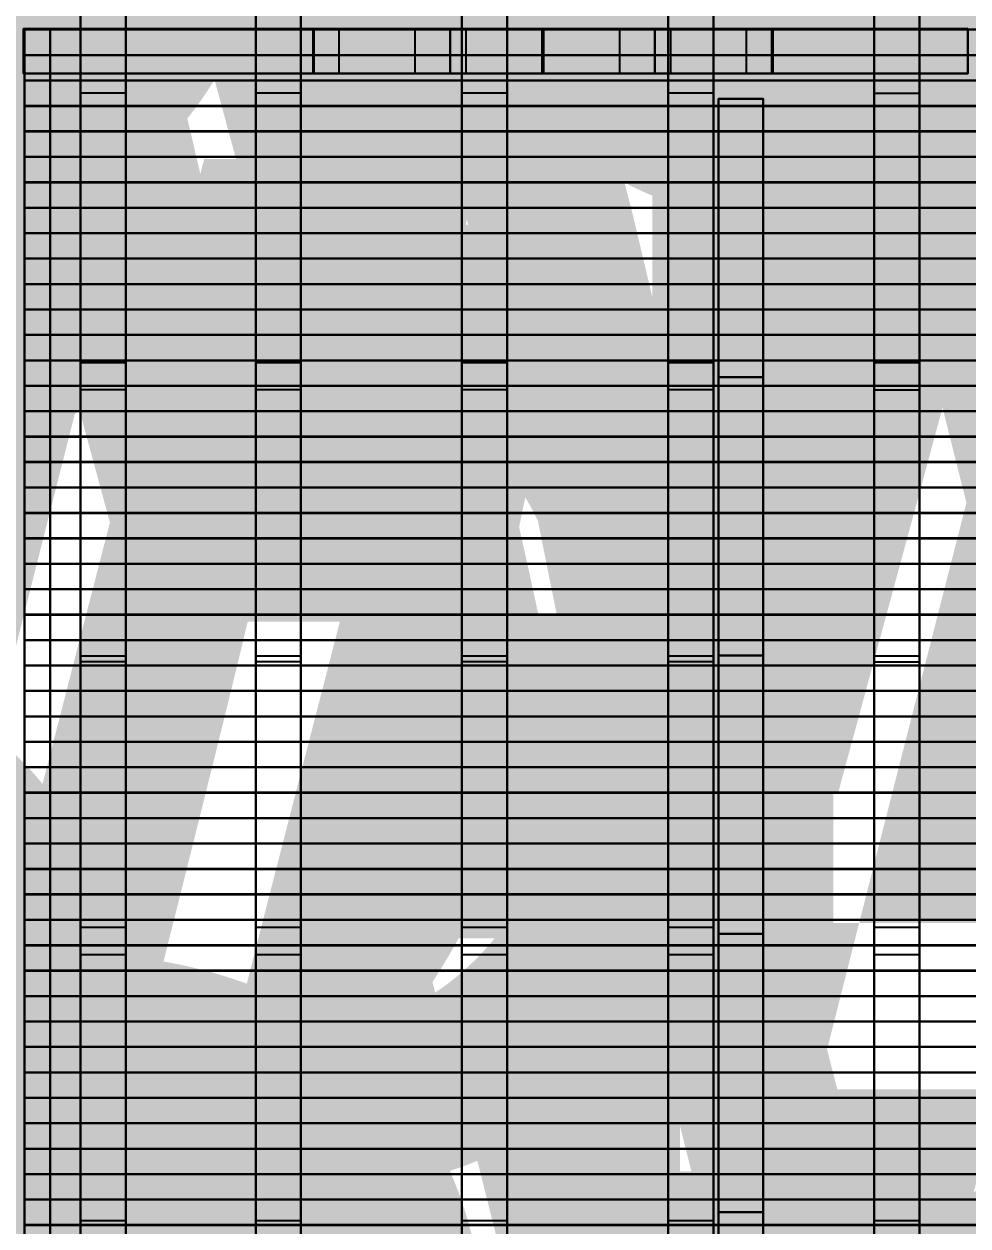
# Model space of a CAD drawing. Header units: inches. Extents: x 121 to 1265, y -33 to 627.
# Drawn here: x 553.4 to 627.3, y 387.5 to 481.7 of the extents above; entities that cross this region are included whole.
import ezdxf

# ---------------------------------------------------------------- set-up
doc = ezdxf.new("R2010")
doc.units = ezdxf.units.IN
doc.header["$MEASUREMENT"] = 0
for name, color, linetype in [('n5', 9, 'CONTINUOUS'), ('RT1', 7, 'CONTINUOUS'), ('W1', 5, 'CONTINUOUS')]:
    doc.layers.add(name, color=color, linetype=linetype)

msp = doc.modelspace()

# ---------------------------------------------------------------- linework, layer by layer
at = {"layer": 'n5'}
for points in [[(553.41, 481.22, -6), (553.41, 224.21, -6), (553.41, 224.21), (553.41, 481.22)], [(555.41, 481.22, -6), (555.41, 224.21, -6), (553.41, 224.21, -6), (553.41, 481.22, -6)], [(555.41, 224.21), (555.41, 481.22), (553.41, 481.22), (553.41, 224.21)], [(713.25, 481.22, -6), (553.41, 481.22, -6), (553.41, 481.22), (713.25, 481.22)], [(713.25, 479.22, -6), (553.41, 479.22, -6), (553.41, 481.22, -6), (713.25, 481.22, -6)], [(553.41, 479.22), (713.25, 479.22), (713.25, 481.22), (553.41, 481.22)], [(713.25, 479.22, -6), (553.41, 479.22, -6), (553.41, 479.22), (713.25, 479.22)], [(713.25, 477.22, -6), (553.41, 477.22, -6), (553.41, 479.22, -6), (713.25, 479.22, -6)], [(553.41, 477.22), (713.25, 477.22), (713.25, 479.22), (553.41, 479.22)], [(713.25, 477.23, -6), (553.41, 477.23, -6), (553.41, 477.23), (713.25, 477.23)], [(713.25, 475.23, -6), (553.41, 475.23, -6), (553.41, 477.23, -6), (713.25, 477.23, -6)], [(553.41, 475.23), (713.25, 475.23), (713.25, 477.23), (553.41, 477.23)], [(713.25, 475.24, -6), (553.41, 475.24, -6), (553.41, 475.24), (713.25, 475.24)], [(713.25, 473.24, -6), (553.41, 473.24, -6), (553.41, 475.24, -6), (713.25, 475.24, -6)], [(553.41, 473.24), (713.25, 473.24), (713.25, 475.24), (553.41, 475.24)], [(713.25, 473.25, -6), (553.41, 473.25, -6), (553.41, 473.25), (713.25, 473.25)], [(713.25, 471.25, -6), (553.41, 471.25, -6), (553.41, 473.25, -6), (713.25, 473.25, -6)], [(553.41, 471.25), (713.25, 471.25), (713.25, 473.25), (553.41, 473.25)], [(713.25, 471.25, -6), (553.41, 471.25, -6), (553.41, 471.25), (713.25, 471.25)], [(713.25, 469.25, -6), (553.41, 469.25, -6), (553.41, 471.25, -6), (713.25, 471.25, -6)], [(553.41, 469.25), (713.25, 469.25), (713.25, 471.25), (553.41, 471.25)], [(713.25, 469.26, -6), (553.41, 469.26, -6), (553.41, 469.26), (713.25, 469.26)], [(713.25, 467.26, -6), (553.41, 467.26, -6), (553.41, 469.26, -6), (713.25, 469.26, -6)], [(553.41, 467.26), (713.25, 467.26), (713.25, 469.26), (553.41, 469.26)], [(713.25, 467.27, -6), (553.41, 467.27, -6), (553.41, 467.27), (713.25, 467.27)], [(713.25, 465.27, -6), (553.41, 465.27, -6), (553.41, 467.27, -6), (713.25, 467.27, -6)], [(553.41, 465.27), (713.25, 465.27), (713.25, 467.27), (553.41, 467.27)], [(713.25, 465.28, -6), (553.41, 465.28, -6), (553.41, 465.28), (713.25, 465.28)], [(713.25, 463.28, -6), (553.41, 463.28, -6), (553.41, 465.28, -6), (713.25, 465.28, -6)], [(553.41, 463.28), (713.25, 463.28), (713.25, 465.28), (553.41, 465.28)], [(713.25, 463.28, -6), (553.41, 463.28, -6), (553.41, 463.28), (713.25, 463.28)], [(713.25, 461.28, -6), (553.41, 461.28, -6), (553.41, 463.28, -6), (713.25, 463.28, -6)], [(553.41, 461.28), (713.25, 461.28), (713.25, 463.28), (553.41, 463.28)], [(713.25, 461.29, -6), (553.41, 461.29, -6), (553.41, 461.29), (713.25, 461.29)], [(713.25, 459.29, -6), (553.41, 459.29, -6), (553.41, 461.29, -6), (713.25, 461.29, -6)], [(553.41, 459.29), (713.25, 459.29), (713.25, 461.29), (553.41, 461.29)], [(713.25, 459.3, -6), (553.41, 459.3, -6), (553.41, 459.3), (713.25, 459.3)], [(713.25, 457.3, -6), (553.41, 457.3, -6), (553.41, 459.3, -6), (713.25, 459.3, -6)], [(553.41, 457.3), (713.25, 457.3), (713.25, 459.3), (553.41, 459.3)], [(713.25, 457.31, -6), (553.41, 457.31, -6), (553.41, 457.31), (713.25, 457.31)], [(713.25, 455.31, -6), (553.41, 455.31, -6), (553.41, 457.31, -6), (713.25, 457.31, -6)], [(553.41, 455.31), (713.25, 455.31), (713.25, 457.31), (553.41, 457.31)], [(713.25, 455.32, -6), (553.41, 455.31, -6), (553.41, 455.31), (713.25, 455.32)], [(713.25, 453.32, -6), (553.41, 453.31, -6), (553.41, 455.31, -6), (713.25, 455.32, -6)], [(553.41, 453.31), (713.25, 453.32), (713.25, 455.32), (553.41, 455.31)], [(713.25, 453.32, -6), (553.41, 453.32, -6), (553.41, 453.32), (713.25, 453.32)], [(713.25, 451.32, -6), (553.41, 451.32, -6), (553.41, 453.32, -6), (713.25, 453.32, -6)], [(553.41, 451.32), (713.25, 451.32), (713.25, 453.32), (553.41, 453.32)], [(713.25, 451.33, -6), (553.41, 451.33, -6), (553.41, 451.33), (713.25, 451.33)], [(713.25, 449.33, -6), (553.41, 449.33, -6), (553.41, 451.33, -6), (713.25, 451.33, -6)], [(553.41, 449.33), (713.25, 449.33), (713.25, 451.33), (553.41, 451.33)], [(713.25, 449.34, -6), (553.41, 449.34, -6), (553.41, 449.34), (713.25, 449.34)], [(713.25, 447.34, -6), (553.41, 447.34, -6), (553.41, 449.34, -6), (713.25, 449.34, -6)], [(553.41, 447.34), (713.25, 447.34), (713.25, 449.34), (553.41, 449.34)], [(713.25, 447.35, -6), (553.41, 447.35, -6), (553.41, 447.35), (713.25, 447.35)], [(713.25, 445.35, -6), (553.41, 445.35, -6), (553.41, 447.35, -6), (713.25, 447.35, -6)], [(553.41, 445.35), (713.25, 445.35), (713.25, 447.35), (553.41, 447.35)], [(713.25, 445.35, -6), (553.41, 445.35, -6), (553.41, 445.35), (713.25, 445.35)], [(713.25, 443.35, -6), (553.41, 443.35, -6), (553.41, 445.35, -6), (713.25, 445.35, -6)], [(553.41, 443.35), (713.25, 443.35), (713.25, 445.35), (553.41, 445.35)], [(713.25, 443.36, -6), (553.41, 443.36, -6), (553.41, 443.36), (713.25, 443.36)], [(713.25, 441.36, -6), (553.41, 441.36, -6), (553.41, 443.36, -6), (713.25, 443.36, -6)], [(553.41, 441.36), (713.25, 441.36), (713.25, 443.36), (553.41, 443.36)], [(713.25, 441.37, -6), (553.41, 441.37, -6), (553.41, 441.37), (713.25, 441.37)], [(713.25, 439.37, -6), (553.41, 439.37, -6), (553.41, 441.37, -6), (713.25, 441.37, -6)], [(553.41, 439.37), (713.25, 439.37), (713.25, 441.37), (553.41, 441.37)], [(713.25, 439.38, -6), (553.41, 439.38, -6), (553.41, 439.38), (713.25, 439.38)], [(713.25, 437.38, -6), (553.41, 437.38, -6), (553.41, 439.38, -6), (713.25, 439.38, -6)], [(553.41, 437.38), (713.25, 437.38), (713.25, 439.38), (553.41, 439.38)], [(713.25, 437.38, -6), (553.41, 437.38, -6), (553.41, 437.38), (713.25, 437.38)], [(713.25, 435.38, -6), (553.41, 435.38, -6), (553.41, 437.38, -6), (713.25, 437.38, -6)], [(553.41, 435.38), (713.25, 435.38), (713.25, 437.38), (553.41, 437.38)], [(713.25, 435.39, -6), (553.41, 435.39, -6), (553.41, 435.39), (713.25, 435.39)], [(713.25, 433.39, -6), (553.41, 433.39, -6), (553.41, 435.39, -6), (713.25, 435.39, -6)], [(553.41, 433.39), (713.25, 433.39), (713.25, 435.39), (553.41, 435.39)], [(713.25, 433.4, -6), (553.41, 433.4, -6), (553.41, 433.4), (713.25, 433.4)], [(713.25, 431.4, -6), (553.41, 431.4, -6), (553.41, 433.4, -6), (713.25, 433.4, -6)], [(553.41, 431.4), (713.25, 431.4), (713.25, 433.4), (553.41, 433.4)], [(713.25, 431.41, -6), (553.41, 431.41, -6), (553.41, 431.41), (713.25, 431.41)], [(713.25, 429.41, -6), (553.41, 429.41, -6), (553.41, 431.41, -6), (713.25, 431.41, -6)], [(553.41, 429.41), (713.25, 429.41), (713.25, 431.41), (553.41, 431.41)], [(713.25, 429.42, -6), (553.41, 429.41, -6), (553.41, 429.41), (713.25, 429.42)], [(713.25, 427.42, -6), (553.41, 427.41, -6), (553.41, 429.41, -6), (713.25, 429.42, -6)], [(553.41, 427.41), (713.25, 427.42), (713.25, 429.42), (553.41, 429.41)], [(713.25, 427.42, -6), (553.41, 427.42, -6), (553.41, 427.42), (713.25, 427.42)], [(713.25, 425.42, -6), (553.41, 425.42, -6), (553.41, 427.42, -6), (713.25, 427.42, -6)], [(553.41, 425.42), (713.25, 425.42), (713.25, 427.42), (553.41, 427.42)], [(713.25, 425.43, -6), (553.41, 425.43, -6), (553.41, 425.43), (713.25, 425.43)], [(713.25, 423.43, -6), (553.41, 423.43, -6), (553.41, 425.43, -6), (713.25, 425.43, -6)], [(553.41, 423.43), (713.25, 423.43), (713.25, 425.43), (553.41, 425.43)], [(713.25, 423.44, -6), (553.41, 423.44, -6), (553.41, 423.44), (713.25, 423.44)], [(713.25, 421.44, -6), (553.41, 421.44, -6), (553.41, 423.44, -6), (713.25, 423.44, -6)], [(553.41, 421.44), (713.25, 421.44), (713.25, 423.44), (553.41, 423.44)], [(713.25, 421.45, -6), (553.41, 421.45, -6), (553.41, 421.45), (713.25, 421.45)], [(713.25, 419.45, -6), (553.41, 419.45, -6), (553.41, 421.45, -6), (713.25, 421.45, -6)], [(553.41, 419.45), (713.25, 419.45), (713.25, 421.45), (553.41, 421.45)], [(713.25, 419.45, -6), (553.41, 419.45, -6), (553.41, 419.45), (713.25, 419.45)], [(713.25, 417.45, -6), (553.41, 417.45, -6), (553.41, 419.45, -6), (713.25, 419.45, -6)], [(553.41, 417.45), (713.25, 417.45), (713.25, 419.45), (553.41, 419.45)], [(713.25, 417.46, -6), (553.41, 417.46, -6), (553.41, 417.46), (713.25, 417.46)], [(713.25, 415.46, -6), (553.41, 415.46, -6), (553.41, 417.46, -6), (713.25, 417.46, -6)], [(553.41, 415.46), (713.25, 415.46), (713.25, 417.46), (553.41, 417.46)], [(713.25, 415.47, -6), (553.41, 415.47, -6), (553.41, 415.47), (713.25, 415.47)], [(713.25, 413.47, -6), (553.41, 413.47, -6), (553.41, 415.47, -6), (713.25, 415.47, -6)], [(553.41, 413.47), (713.25, 413.47), (713.25, 415.47), (553.41, 415.47)], [(713.25, 413.48, -6), (553.41, 413.48, -6), (553.41, 413.48), (713.25, 413.48)], [(713.25, 411.48, -6), (553.41, 411.48, -6), (553.41, 413.48, -6), (713.25, 413.48, -6)], [(553.41, 411.48), (713.25, 411.48), (713.25, 413.48), (553.41, 413.48)], [(713.25, 411.48, -6), (553.41, 411.48, -6), (553.41, 411.48), (713.25, 411.48)], [(713.25, 409.48, -6), (553.41, 409.48, -6), (553.41, 411.48, -6), (713.25, 411.48, -6)], [(553.41, 409.48), (713.25, 409.48), (713.25, 411.48), (553.41, 411.48)], [(713.25, 409.49, -6), (553.41, 409.49, -6), (553.41, 409.49), (713.25, 409.49)], [(713.25, 407.49, -6), (553.41, 407.49, -6), (553.41, 409.49, -6), (713.25, 409.49, -6)], [(553.41, 407.49), (713.25, 407.49), (713.25, 409.49), (553.41, 409.49)], [(713.25, 407.5, -6), (553.41, 407.5, -6), (553.41, 407.5), (713.25, 407.5)], [(713.25, 405.5, -6), (553.41, 405.5, -6), (553.41, 407.5, -6), (713.25, 407.5, -6)], [(553.41, 405.5), (713.25, 405.5), (713.25, 407.5), (553.41, 407.5)], [(713.25, 405.51, -6), (553.41, 405.51, -6), (553.41, 405.51), (713.25, 405.51)], [(713.25, 403.51, -6), (553.41, 403.51, -6), (553.41, 405.51, -6), (713.25, 405.51, -6)], [(553.41, 403.51), (713.25, 403.51), (713.25, 405.51), (553.41, 405.51)], [(713.25, 403.52, -6), (553.41, 403.51, -6), (553.41, 403.51), (713.25, 403.52)], [(713.25, 401.52, -6), (553.41, 401.51, -6), (553.41, 403.51, -6), (713.25, 403.52, -6)], [(553.41, 401.51), (713.25, 401.52), (713.25, 403.52), (553.41, 403.51)], [(713.25, 401.52, -6), (553.41, 401.52, -6), (553.41, 401.52), (713.25, 401.52)], [(713.25, 399.52, -6), (553.41, 399.52, -6), (553.41, 401.52, -6), (713.25, 401.52, -6)], [(553.41, 399.52), (713.25, 399.52), (713.25, 401.52), (553.41, 401.52)], [(713.25, 399.53, -6), (553.41, 399.53, -6), (553.41, 399.53), (713.25, 399.53)], [(713.25, 397.53, -6), (553.41, 397.53, -6), (553.41, 399.53, -6), (713.25, 399.53, -6)], [(553.41, 397.53), (713.25, 397.53), (713.25, 399.53), (553.41, 399.53)], [(713.25, 397.54, -6), (553.41, 397.54, -6), (553.41, 397.54), (713.25, 397.54)], [(713.25, 395.54, -6), (553.41, 395.54, -6), (553.41, 397.54, -6), (713.25, 397.54, -6)], [(553.41, 395.54), (713.25, 395.54), (713.25, 397.54), (553.41, 397.54)], [(713.25, 395.55, -6), (553.41, 395.55, -6), (553.41, 395.55), (713.25, 395.55)], [(713.25, 393.55, -6), (553.41, 393.55, -6), (553.41, 395.55, -6), (713.25, 395.55, -6)], [(553.41, 393.55), (713.25, 393.55), (713.25, 395.55), (553.41, 395.55)], [(713.25, 393.55, -6), (553.41, 393.55, -6), (553.41, 393.55), (713.25, 393.55)], [(713.25, 391.55, -6), (553.41, 391.55, -6), (553.41, 393.55, -6), (713.25, 393.55, -6)], [(553.41, 391.55), (713.25, 391.55), (713.25, 393.55), (553.41, 393.55)], [(713.25, 391.56, -6), (553.41, 391.56, -6), (553.41, 391.56), (713.25, 391.56)], [(713.25, 389.56, -6), (553.41, 389.56, -6), (553.41, 391.56, -6), (713.25, 391.56, -6)], [(553.41, 389.56), (713.25, 389.56), (713.25, 391.56), (553.41, 391.56)], [(713.25, 389.57, -6), (553.41, 389.57, -6), (553.41, 389.57), (713.25, 389.57)], [(713.25, 387.57, -6), (553.41, 387.57, -6), (553.41, 389.57, -6), (713.25, 389.57, -6)], [(553.41, 387.57), (713.25, 387.57), (713.25, 389.57), (553.41, 389.57)], [(713.25, 387.58, -6), (553.41, 387.58, -6), (553.41, 387.58), (713.25, 387.58)], [(713.25, 385.58, -6), (553.41, 385.58, -6), (553.41, 387.58, -6), (713.25, 387.58, -6)], [(553.41, 385.58), (713.25, 385.58), (713.25, 387.58), (553.41, 387.58)]]:
    msp.add_3dface(points, dxfattribs=at)
at = {"layer": 'RT1'}
for points in [[(557.8, 505.03, 147.57), (557.8, 35.32, 167.17), (561.34, 35.32, 167.17), (561.34, 505.03, 147.57)], [(557.8, 505.03, 147.57), (557.8, 504.97, 146.11), (557.8, 35.26, 165.72), (557.8, 35.32, 167.17)], [(561.34, 505.03, 147.57), (561.34, 35.32, 167.17), (561.34, 35.26, 165.72), (561.34, 504.97, 146.11)], [(571.51, 505.03, 147.57), (571.51, -32.72, 170.01), (575.05, -32.72, 170.01), (575.05, 505.03, 147.57)], [(571.51, 505.03, 147.57), (571.51, 504.97, 146.11), (571.51, -32.78, 168.56), (571.51, -32.72, 170.01)], [(575.05, 505.03, 147.57), (575.05, -32.72, 170.01), (575.05, -32.78, 168.56), (575.05, 504.97, 146.11)], [(587.66, 505.03, 147.57), (587.66, -32.76, 170.01), (591.2, -32.76, 170.01), (591.2, 505.03, 147.57)], [(587.66, 505.03, 147.57), (587.66, 504.97, 146.11), (587.66, -32.82, 168.56), (587.66, -32.76, 170.01)], [(591.2, 505.03, 147.57), (591.2, -32.76, 170.01), (591.2, -32.82, 168.56), (591.2, 504.97, 146.11)], [(603.8, 505.03, 147.57), (603.8, -32.76, 170.01), (607.35, -32.76, 170.01), (607.35, 505.03, 147.57)], [(603.8, 505.03, 147.57), (603.8, 504.97, 146.11), (603.8, -32.82, 168.56), (603.8, -32.76, 170.01)], [(607.35, 505.03, 147.57), (607.35, -32.76, 170.01), (607.35, -32.82, 168.56), (607.35, 504.97, 146.11)], [(619.95, 505.03, 147.57), (619.95, -32.76, 170.01), (623.5, -32.76, 170.01), (623.5, 505.03, 147.57)], [(619.95, 505.03, 147.57), (619.95, 504.97, 146.11), (619.95, -32.82, 168.56), (619.95, -32.76, 170.01)], [(623.5, 505.03, 147.57), (623.5, -32.76, 170.01), (623.5, -32.82, 168.56), (623.5, 504.97, 146.11)], [(557.8, 477.78, 132.6), (557.8, 35.32, 151.08), (557.8, 35.38, 152.54), (557.8, 477.84, 134.06)], [(561.34, 477.78, 132.6), (561.34, 35.32, 151.08), (557.8, 35.32, 151.08), (557.8, 477.78, 132.6)], [(557.8, 477.78, 132.66), (557.8, 477.78, 148.71), (561.34, 477.78, 148.71), (561.34, 477.78, 132.66)], [(557.8, 477.78, 132.66), (557.8, 476.33, 132.66), (557.8, 476.33, 148.71), (557.8, 477.78, 148.71)], [(561.34, 477.78, 132.6), (561.34, 477.84, 134.06), (561.34, 35.38, 152.54), (561.34, 35.32, 151.08)], [(561.34, 477.78, 132.66), (561.34, 477.78, 148.71), (561.34, 476.33, 148.71), (561.34, 476.33, 132.66)], [(571.51, 477.78, 132.67), (571.51, 18.87, 151.82), (571.51, 18.93, 153.28), (571.51, 477.84, 134.12)], [(575.05, 477.78, 132.67), (575.05, 18.87, 151.82), (571.51, 18.87, 151.82), (571.51, 477.78, 132.67)], [(571.51, 477.78, 132.73), (571.51, 477.78, 148.71), (575.05, 477.78, 148.71), (575.05, 477.78, 132.73)], [(571.51, 477.78, 132.73), (571.51, 476.33, 132.73), (571.51, 476.33, 148.71), (571.51, 477.78, 148.71)], [(575.05, 477.78, 132.67), (575.05, 477.84, 134.12), (575.05, 18.93, 153.28), (575.05, 18.87, 151.82)], [(575.05, 477.78, 132.73), (575.05, 477.78, 148.71), (575.05, 476.33, 148.71), (575.05, 476.33, 132.73)], [(587.66, 477.78, 132.6), (587.66, 18.87, 151.77), (587.66, 18.93, 153.23), (587.66, 477.84, 134.06)], [(591.2, 477.78, 132.6), (591.2, 18.87, 151.77), (587.66, 18.87, 151.77), (587.66, 477.78, 132.6)], [(587.66, 477.78, 132.66), (587.66, 477.78, 148.71), (591.2, 477.78, 148.71), (591.2, 477.78, 132.66)], [(587.66, 477.78, 132.66), (587.66, 476.33, 132.66), (587.66, 476.33, 148.71), (587.66, 477.78, 148.71)], [(591.2, 477.78, 132.6), (591.2, 477.84, 134.06), (591.2, 18.93, 153.23), (591.2, 18.87, 151.77)], [(591.2, 477.78, 132.66), (591.2, 477.78, 148.71), (591.2, 476.33, 148.71), (591.2, 476.33, 132.66)], [(603.8, 477.78, 132.6), (603.8, 18.87, 151.77), (603.8, 18.93, 153.23), (603.8, 477.84, 134.06)], [(607.35, 477.78, 132.6), (607.35, 18.87, 151.77), (603.8, 18.87, 151.77), (603.8, 477.78, 132.6)], [(603.8, 477.78, 132.66), (603.8, 477.78, 148.71), (607.35, 477.78, 148.71), (607.35, 477.78, 132.66)], [(603.8, 477.78, 132.66), (603.8, 476.33, 132.66), (603.8, 476.33, 148.71), (603.8, 477.78, 148.71)], [(607.35, 477.78, 132.6), (607.35, 477.84, 134.06), (607.35, 18.93, 153.23), (607.35, 18.87, 151.77)], [(607.35, 477.78, 132.66), (607.35, 477.78, 148.71), (607.35, 476.33, 148.71), (607.35, 476.33, 132.66)], [(619.95, 477.78, 132.6), (619.95, 344.29, 138.18), (619.95, 344.35, 139.63), (619.95, 477.84, 134.06)], [(623.5, 477.78, 132.6), (623.5, 344.29, 138.18), (619.95, 344.29, 138.18), (619.95, 477.78, 132.6)], [(619.95, 477.78, 132.66), (619.95, 477.78, 148.71), (623.5, 477.78, 148.71), (623.5, 477.78, 132.66)], [(619.95, 477.78, 132.66), (619.95, 476.32, 132.66), (619.95, 476.32, 148.71), (619.95, 477.78, 148.71)], [(623.5, 477.78, 132.6), (623.5, 477.84, 134.06), (623.5, 344.35, 139.63), (623.5, 344.29, 138.18)], [(623.5, 477.78, 132.66), (623.5, 477.78, 148.71), (623.5, 476.32, 148.71), (623.5, 476.32, 132.66)], [(557.8, 476.23, 133.88), (557.8, 455.15, 149.65), (561.34, 455.15, 149.65), (561.34, 476.23, 133.88)], [(557.8, 476.23, 133.88), (557.8, 475.36, 132.71), (557.8, 454.28, 148.48), (557.8, 455.15, 149.65)], [(561.34, 476.23, 133.88), (561.34, 455.15, 149.65), (561.34, 454.28, 148.48), (561.34, 475.36, 132.71)], [(571.51, 476.23, 133.94), (571.51, 455.15, 149.65), (575.05, 455.15, 149.65), (575.05, 476.23, 133.94)], [(571.51, 476.23, 133.94), (571.51, 475.36, 132.77), (571.51, 454.28, 148.48), (571.51, 455.15, 149.65)], [(575.05, 476.23, 133.94), (575.05, 455.15, 149.65), (575.05, 454.28, 148.48), (575.05, 475.36, 132.77)], [(587.66, 476.23, 133.88), (587.66, 455.15, 149.65), (591.2, 455.15, 149.65), (591.2, 476.23, 133.88)], [(587.66, 476.23, 133.88), (587.66, 475.36, 132.71), (587.66, 454.28, 148.48), (587.66, 455.15, 149.65)], [(591.2, 476.23, 133.88), (591.2, 455.15, 149.65), (591.2, 454.28, 148.48), (591.2, 475.36, 132.71)], [(603.8, 476.23, 133.88), (603.8, 455.15, 149.65), (607.35, 455.15, 149.65), (607.35, 476.23, 133.88)], [(603.8, 476.23, 133.88), (603.8, 475.36, 132.71), (603.8, 454.28, 148.48), (603.8, 455.15, 149.65)], [(607.35, 476.23, 133.88), (607.35, 455.15, 149.65), (607.35, 454.28, 148.48), (607.35, 475.36, 132.71)], [(619.95, 476.22, 133.88), (619.95, 455.15, 149.65), (623.5, 455.15, 149.65), (623.5, 476.22, 133.88)], [(619.95, 476.22, 133.88), (619.95, 475.35, 132.71), (619.95, 454.28, 148.48), (619.95, 455.15, 149.65)], [(623.5, 476.22, 133.88), (623.5, 455.15, 149.65), (623.5, 454.28, 148.48), (623.5, 475.35, 132.71)], [(557.8, 452.99, 149.74), (557.8, 453.8, 148.53), (557.8, 432.98, 134.47), (557.8, 432.17, 135.68)], [(557.8, 452.99, 149.74), (557.8, 432.17, 135.68), (561.34, 432.17, 135.68), (561.34, 452.99, 149.74)], [(561.34, 452.99, 149.74), (561.34, 432.17, 135.68), (561.34, 432.98, 134.47), (561.34, 453.8, 148.53)], [(571.51, 452.99, 149.74), (571.51, 453.8, 148.53), (571.51, 432.98, 134.54), (571.51, 432.17, 135.75)], [(571.51, 452.99, 149.74), (571.51, 432.17, 135.75), (575.05, 432.17, 135.75), (575.05, 452.99, 149.74)], [(575.05, 452.99, 149.74), (575.05, 432.17, 135.75), (575.05, 432.98, 134.54), (575.05, 453.8, 148.53)], [(587.66, 452.99, 149.74), (587.66, 453.8, 148.53), (587.66, 432.98, 134.47), (587.66, 432.17, 135.68)], [(587.66, 452.99, 149.74), (587.66, 432.17, 135.68), (591.2, 432.17, 135.68), (591.2, 452.99, 149.74)], [(591.2, 452.99, 149.74), (591.2, 432.17, 135.68), (591.2, 432.98, 134.47), (591.2, 453.8, 148.53)], [(603.8, 452.99, 149.74), (603.8, 453.8, 148.53), (603.8, 432.98, 134.47), (603.8, 432.17, 135.68)], [(603.8, 452.99, 149.74), (603.8, 432.17, 135.68), (607.35, 432.17, 135.68), (607.35, 452.99, 149.74)], [(607.35, 452.99, 149.74), (607.35, 432.17, 135.68), (607.35, 432.98, 134.47), (607.35, 453.8, 148.53)], [(619.95, 452.98, 149.74), (619.95, 453.8, 148.53), (619.95, 432.98, 134.47), (619.95, 432.16, 135.68)], [(619.95, 452.98, 149.74), (619.95, 432.16, 135.68), (623.5, 432.16, 135.68), (623.5, 452.98, 149.74)], [(623.5, 452.98, 149.74), (623.5, 432.16, 135.68), (623.5, 432.98, 134.47), (623.5, 453.8, 148.53)], [(557.8, 431.68, 135.74), (557.8, 410.91, 151.5), (561.34, 410.91, 151.5), (561.34, 431.68, 135.74)], [(557.8, 431.68, 135.74), (557.8, 430.8, 134.58), (557.8, 410.03, 150.34), (557.8, 410.91, 151.5)], [(561.34, 431.68, 135.74), (561.34, 410.91, 151.5), (561.34, 410.03, 150.34), (561.34, 430.8, 134.58)], [(571.51, 431.68, 135.8), (571.51, 410.9, 151.5), (575.05, 410.9, 151.5), (575.05, 431.68, 135.8)], [(571.51, 431.68, 135.8), (571.51, 430.8, 134.64), (571.51, 410.03, 150.33), (571.51, 410.9, 151.5)], [(575.05, 431.68, 135.8), (575.05, 410.9, 151.5), (575.05, 410.03, 150.33), (575.05, 430.8, 134.64)], [(587.66, 431.68, 135.74), (587.66, 410.91, 151.5), (591.2, 410.91, 151.5), (591.2, 431.68, 135.74)], [(587.66, 431.68, 135.74), (587.66, 430.8, 134.58), (587.66, 410.03, 150.34), (587.66, 410.91, 151.5)], [(591.2, 431.68, 135.74), (591.2, 410.91, 151.5), (591.2, 410.03, 150.34), (591.2, 430.8, 134.58)], [(603.8, 431.68, 135.74), (603.8, 410.91, 151.5), (607.35, 410.91, 151.5), (607.35, 431.68, 135.74)], [(603.8, 431.68, 135.74), (603.8, 430.8, 134.58), (603.8, 410.03, 150.34), (603.8, 410.91, 151.5)], [(607.35, 431.68, 135.74), (607.35, 410.91, 151.5), (607.35, 410.03, 150.34), (607.35, 430.8, 134.58)], [(619.95, 431.67, 135.74), (619.95, 410.9, 151.5), (623.5, 410.9, 151.5), (623.5, 431.67, 135.74)], [(619.95, 431.67, 135.74), (619.95, 430.79, 134.58), (619.95, 410.02, 150.34), (619.95, 410.9, 151.5)], [(623.5, 431.67, 135.74), (623.5, 410.9, 151.5), (623.5, 410.02, 150.34), (623.5, 430.79, 134.58)], [(557.8, 408.74, 151.59), (557.8, 409.55, 150.38), (557.8, 388.73, 136.32), (557.8, 387.92, 137.53)], [(557.8, 408.74, 151.59), (557.8, 387.92, 137.53), (561.34, 387.92, 137.53), (561.34, 408.74, 151.59)], [(561.34, 408.74, 151.59), (561.34, 387.92, 137.53), (561.34, 388.73, 136.32), (561.34, 409.55, 150.38)], [(571.51, 408.74, 151.59), (571.51, 409.55, 150.38), (571.51, 388.73, 136.38), (571.51, 387.92, 137.59)], [(571.51, 408.74, 151.59), (571.51, 387.92, 137.59), (575.05, 387.92, 137.59), (575.05, 408.74, 151.59)], [(575.05, 408.74, 151.59), (575.05, 387.92, 137.59), (575.05, 388.73, 136.38), (575.05, 409.55, 150.38)], [(587.66, 408.74, 151.59), (587.66, 409.55, 150.38), (587.66, 388.73, 136.32), (587.66, 387.92, 137.53)], [(587.66, 408.74, 151.59), (587.66, 387.92, 137.53), (591.2, 387.92, 137.53), (591.2, 408.74, 151.59)], [(591.2, 408.74, 151.59), (591.2, 387.92, 137.53), (591.2, 388.73, 136.32), (591.2, 409.55, 150.38)], [(603.8, 408.74, 151.59), (603.8, 409.55, 150.38), (603.8, 388.73, 136.32), (603.8, 387.92, 137.53)], [(603.8, 408.74, 151.59), (603.8, 387.92, 137.53), (607.35, 387.92, 137.53), (607.35, 408.74, 151.59)], [(607.35, 408.74, 151.59), (607.35, 387.92, 137.53), (607.35, 388.73, 136.32), (607.35, 409.55, 150.38)], [(619.95, 408.74, 151.59), (619.95, 409.55, 150.38), (619.95, 388.73, 136.32), (619.95, 387.92, 137.53)], [(619.95, 408.74, 151.59), (619.95, 387.92, 137.53), (623.5, 387.92, 137.53), (623.5, 408.74, 151.59)], [(623.5, 408.74, 151.59), (623.5, 387.92, 137.53), (623.5, 388.73, 136.32), (623.5, 409.55, 150.38)]]:
    msp.add_3dface(points, dxfattribs=at)
at = {"layer": 'W1'}
for points in [[(627.27, 477.78), (553.33, 477.78), (553.33, 481.28), (627.27, 481.28)], [(553.33, 481.28, 1.5), (627.27, 481.28, 1.5), (627.27, 481.28), (553.33, 481.28)], [(554.83, 481.28, 145), (554.83, 481.28), (553.33, 481.28), (553.33, 481.28, 145)], [(553.33, 477.78, 145), (627.27, 477.78, 145), (627.27, 481.28, 145), (553.33, 481.28, 145)], [(627.27, 481.28, 143.5), (553.33, 481.28, 143.5), (553.33, 481.28, 145), (627.27, 481.28, 145)], [(553.33, 477.78, 48.33), (576, 477.78, 48.33), (576, 481.28, 48.33), (553.33, 481.28, 48.33)], [(576, 481.28, 46.83), (553.33, 481.28, 46.83), (553.33, 481.28, 48.33), (576, 481.28, 48.33)], [(553.33, 477.78, 96.67), (576, 477.78, 96.67), (576, 481.28, 96.67), (553.33, 481.28, 96.67)], [(576, 481.28, 95.17), (553.33, 481.28, 95.17), (553.33, 481.28, 96.67), (576, 481.28, 96.67)], [(574.5, 481.28), (574.5, 481.28, 145), (576, 481.28, 145), (576, 481.28)], [(576, 477.78, 78), (612, 477.78, 78), (612, 481.28, 78), (576, 481.28, 78)], [(612, 481.28, 76.5), (576, 481.28, 76.5), (576, 481.28, 78), (612, 481.28, 78)], [(576, 477.78, 145), (576, 477.78), (576, 481.28), (576, 481.28, 145)], [(612, 477.78, 96), (576, 477.78, 96), (576, 481.28, 96), (612, 481.28, 96)], [(576, 481.28, 97.5), (612, 481.28, 97.5), (612, 481.28, 96), (576, 481.28, 96)], [(576, 477.78, 48.33), (594, 477.78, 48.33), (594, 481.28, 48.33), (576, 481.28, 48.33)], [(594, 481.28, 46.83), (576, 481.28, 46.83), (576, 481.28, 48.33), (594, 481.28, 48.33)], [(576.06, 477.78, 96), (576.06, 477.78, 145), (576.06, 481.28, 145), (576.06, 481.28, 96)], [(577.56, 481.28, 145), (577.56, 481.28, 96), (576.06, 481.28, 96), (576.06, 481.28, 145)], [(576.06, 477.78, 112), (611.93, 477.78, 112), (611.93, 481.28, 112), (576.06, 481.28, 112)], [(611.93, 481.28, 110.5), (576.06, 481.28, 110.5), (576.06, 481.28, 112), (611.93, 481.28, 112)], [(578.03, 477.78, 96), (583.99, 477.78, 112), (583.99, 481.28, 112), (578.03, 481.28, 96)], [(585.4, 481.28, 111.48), (579.44, 481.28, 95.48), (578.03, 481.28, 96), (583.99, 481.28, 112)], [(585.23, 481.28, 112), (585.23, 481.28, 145), (586.73, 481.28, 145), (586.73, 481.28, 112)], [(592.53, 481.28, 95.48), (586.57, 481.28, 111.48), (587.98, 481.28, 112), (593.94, 481.28, 96)], [(586.73, 477.78, 145), (586.73, 477.78, 112), (586.73, 481.28, 112), (586.73, 481.28, 145)], [(587.98, 477.78, 112), (593.94, 477.78, 96), (593.94, 481.28, 96), (587.98, 481.28, 112)], [(592.5, 481.28), (592.5, 481.28, 78), (594, 481.28, 78), (594, 481.28)], [(594, 477.78, 78), (594, 477.78), (594, 481.28), (594, 481.28, 78)], [(594, 477.78, 48.33), (612, 477.78, 48.33), (612, 481.28, 48.33), (594, 481.28, 48.33)], [(612, 481.28, 46.83), (594, 481.28, 46.83), (594, 481.28, 48.33), (612, 481.28, 48.33)], [(594.05, 477.78, 96), (600.02, 477.78, 112), (600.02, 481.28, 112), (594.05, 481.28, 96)], [(601.42, 481.28, 111.48), (595.46, 481.28, 95.48), (594.05, 481.28, 96), (600.02, 481.28, 112)], [(601.26, 481.28, 112), (601.26, 481.28, 145), (602.76, 481.28, 145), (602.76, 481.28, 112)], [(608.55, 481.28, 95.48), (602.59, 481.28, 111.48), (604, 481.28, 112), (609.96, 481.28, 96)], [(602.76, 477.78, 145), (602.76, 477.78, 112), (602.76, 481.28, 112), (602.76, 481.28, 145)], [(604, 477.78, 112), (609.96, 477.78, 96), (609.96, 481.28, 96), (604, 481.28, 112)], [(610.43, 481.28, 96), (610.43, 481.28, 145), (611.93, 481.28, 145), (611.93, 481.28, 96)], [(611.93, 477.78, 145), (611.93, 477.78, 96), (611.93, 481.28, 96), (611.93, 481.28, 145)], [(612, 477.78), (612, 477.78, 145), (612, 481.28, 145), (612, 481.28)], [(613.5, 481.28, 145), (613.5, 481.28), (612, 481.28), (612, 481.28, 145)], [(612, 477.78, 48.33), (627.27, 477.78, 48.33), (627.27, 481.28, 48.33), (612, 481.28, 48.33)], [(627.27, 481.28, 46.83), (612, 481.28, 46.83), (612, 481.28, 48.33), (627.27, 481.28, 48.33)], [(612, 477.78, 96.67), (627.27, 477.78, 96.67), (627.27, 481.28, 96.67), (612, 481.28, 96.67)], [(627.27, 481.28, 95.17), (612, 481.28, 95.17), (612, 481.28, 96.67), (627.27, 481.28, 96.67)], [(625.77, 481.28), (625.77, 481.28, 145), (627.27, 481.28, 145), (627.27, 481.28)], [(627.27, 477.78, 145), (627.27, 477.78), (627.27, 481.28), (627.27, 481.28, 145)], [(627.27, 477.78, 1.5), (553.33, 477.78, 1.5), (553.33, 477.78), (627.27, 477.78)], [(554.83, 477.78), (554.83, 477.78, 145), (553.33, 477.78, 145), (553.33, 477.78)], [(553.33, 477.78, 143.5), (627.27, 477.78, 143.5), (627.27, 477.78, 145), (553.33, 477.78, 145)], [(553.33, 477.78, 46.83), (576, 477.78, 46.83), (576, 477.78, 48.33), (553.33, 477.78, 48.33)], [(553.33, 477.78, 95.17), (576, 477.78, 95.17), (576, 477.78, 96.67), (553.33, 477.78, 96.67)], [(574.5, 477.78, 145), (574.5, 477.78), (576, 477.78), (576, 477.78, 145)], [(576, 477.78, 76.5), (612, 477.78, 76.5), (612, 477.78, 78), (576, 477.78, 78)], [(612, 477.78, 97.5), (576, 477.78, 97.5), (576, 477.78, 96), (612, 477.78, 96)], [(576, 477.78, 46.83), (594, 477.78, 46.83), (594, 477.78, 48.33), (576, 477.78, 48.33)], [(577.56, 477.78, 96), (577.56, 477.78, 145), (576.06, 477.78, 145), (576.06, 477.78, 96)], [(576.06, 477.78, 110.5), (611.93, 477.78, 110.5), (611.93, 477.78, 112), (576.06, 477.78, 112)], [(579.44, 477.78, 95.48), (585.4, 477.78, 111.48), (583.99, 477.78, 112), (578.03, 477.78, 96)], [(585.23, 477.78, 145), (585.23, 477.78, 112), (586.73, 477.78, 112), (586.73, 477.78, 145)], [(586.57, 477.78, 111.48), (592.53, 477.78, 95.48), (593.94, 477.78, 96), (587.98, 477.78, 112)], [(592.5, 477.78, 78), (592.5, 477.78), (594, 477.78), (594, 477.78, 78)], [(594, 477.78, 46.83), (612, 477.78, 46.83), (612, 477.78, 48.33), (594, 477.78, 48.33)], [(595.46, 477.78, 95.48), (601.42, 477.78, 111.48), (600.02, 477.78, 112), (594.05, 477.78, 96)], [(601.26, 477.78, 145), (601.26, 477.78, 112), (602.76, 477.78, 112), (602.76, 477.78, 145)], [(602.59, 477.78, 111.48), (608.55, 477.78, 95.48), (609.96, 477.78, 96), (604, 477.78, 112)], [(610.43, 477.78, 145), (610.43, 477.78, 96), (611.93, 477.78, 96), (611.93, 477.78, 145)], [(613.5, 477.78), (613.5, 477.78, 145), (612, 477.78, 145), (612, 477.78)], [(612, 477.78, 46.83), (627.27, 477.78, 46.83), (627.27, 477.78, 48.33), (612, 477.78, 48.33)], [(612, 477.78, 95.17), (627.27, 477.78, 95.17), (627.27, 477.78, 96.67), (612, 477.78, 96.67)], [(625.77, 477.78, 145), (625.77, 477.78), (627.27, 477.78), (627.27, 477.78, 145)], [(607.75, 344.35), (607.75, 475.79), (611.25, 475.79), (611.25, 344.35)], [(607.75, 344.35, 1.5), (607.75, 475.79, 1.5), (607.75, 475.79), (607.75, 344.35)], [(607.75, 475.79), (607.75, 475.79, 108), (611.25, 475.79, 108), (611.25, 475.79)], [(607.75, 474.29), (607.75, 474.29, 108), (607.75, 475.79, 108), (607.75, 475.79)], [(607.75, 475.79, 108), (607.75, 344.35, 108), (611.25, 344.35, 108), (611.25, 475.79, 108)], [(607.75, 475.79, 106.5), (607.75, 344.35, 106.5), (607.75, 344.35, 108), (607.75, 475.79, 108)], [(607.75, 475.79, 54), (607.75, 453.99, 54), (611.25, 453.99, 54), (611.25, 475.79, 54)], [(607.75, 475.79, 52.5), (607.75, 453.99, 52.5), (607.75, 453.99, 54), (607.75, 475.79, 54)], [(611.25, 475.79, 1.5), (611.25, 344.35, 1.5), (611.25, 344.35), (611.25, 475.79)], [(611.25, 474.29, 108), (611.25, 474.29), (611.25, 475.79), (611.25, 475.79, 108)], [(611.25, 344.35, 106.5), (611.25, 475.79, 106.5), (611.25, 475.79, 108), (611.25, 344.35, 108)], [(611.25, 453.99, 52.5), (611.25, 475.79, 52.5), (611.25, 475.79, 54), (611.25, 453.99, 54)], [(607.75, 455.49, 108), (607.75, 455.49), (607.75, 453.99), (607.75, 453.99, 108)], [(611.25, 455.49), (611.25, 455.49, 108), (611.25, 453.99, 108), (611.25, 453.99)], [(607.75, 453.99, 108), (607.75, 453.99), (611.25, 453.99), (611.25, 453.99, 108)], [(607.75, 453.99, 54), (607.75, 432.19, 54), (611.25, 432.19, 54), (611.25, 453.99, 54)], [(607.75, 453.99, 52.5), (607.75, 432.19, 52.5), (607.75, 432.19, 54), (607.75, 453.99, 54)], [(611.25, 432.19, 52.5), (611.25, 453.99, 52.5), (611.25, 453.99, 54), (611.25, 432.19, 54)], [(607.75, 433.69, 108), (607.75, 433.69), (607.75, 432.19), (607.75, 432.19, 108)], [(611.25, 433.69), (611.25, 433.69, 108), (611.25, 432.19, 108), (611.25, 432.19)], [(607.75, 432.19, 108), (607.75, 432.19), (611.25, 432.19), (611.25, 432.19, 108)], [(607.75, 432.19, 54), (607.75, 410.39, 54), (611.25, 410.39, 54), (611.25, 432.19, 54)], [(607.75, 432.19, 52.5), (607.75, 410.39, 52.5), (607.75, 410.39, 54), (607.75, 432.19, 54)], [(611.25, 410.39, 52.5), (611.25, 432.19, 52.5), (611.25, 432.19, 54), (611.25, 410.39, 54)], [(607.75, 411.89, 108), (607.75, 411.89), (607.75, 410.39), (607.75, 410.39, 108)], [(611.25, 411.89), (611.25, 411.89, 108), (611.25, 410.39, 108), (611.25, 410.39)], [(607.75, 410.39, 108), (607.75, 410.39), (611.25, 410.39), (611.25, 410.39, 108)], [(607.75, 410.39, 54), (607.75, 388.59, 54), (611.25, 388.59, 54), (611.25, 410.39, 54)], [(607.75, 410.39, 52.5), (607.75, 388.59, 52.5), (607.75, 388.59, 54), (607.75, 410.39, 54)], [(611.25, 388.59, 52.5), (611.25, 410.39, 52.5), (611.25, 410.39, 54), (611.25, 388.59, 54)], [(607.75, 390.09, 108), (607.75, 390.09), (607.75, 388.59), (607.75, 388.59, 108)], [(611.25, 390.09), (611.25, 390.09, 108), (611.25, 388.59, 108), (611.25, 388.59)], [(607.75, 388.59, 108), (607.75, 388.59), (611.25, 388.59), (611.25, 388.59, 108)], [(607.75, 388.59, 54), (607.75, 366.78, 54), (611.25, 366.78, 54), (611.25, 388.59, 54)], [(607.75, 388.59, 52.5), (607.75, 366.78, 52.5), (607.75, 366.78, 54), (607.75, 388.59, 54)], [(611.25, 366.78, 52.5), (611.25, 388.59, 52.5), (611.25, 388.59, 54), (611.25, 366.78, 54)]]:
    msp.add_3dface(points, dxfattribs=at)

# ---------------------------------------------------------------- texts
at = {"layer": 'n5t'}
for s, p in [('C25', (323.27, 391.29, -2.06)), ('C27', (480.31, 270.33, -2.06))]:
    msp.add_text(s, height=120, dxfattribs=at).set_placement(p)
at = {"layer": 'W1t'}
for s, p in [('W137', (590.3, 477.78, 148.94)), ('W16', (329.36, 467.29, 135.94)), ('W89', (247.94, 463.42, 135.94)), ('W88', (250.26, 463.79, 135.94)), ('W90', (245.85, 462.36, 135.94)), ('W91', (244.19, 460.7, 135.94)), ('W92', (243.13, 458.61, 135.94)), ('W93', (242.76, 456.29, 135.94)), ('W8', (528.98, 434.83, 154.44)), ('W10', (498.76, 421.53, 140.26)), ('W6', (607.75, 410.07, 111.94)), ('W7', (553.29, 410.04, 158.21)), ('W110', (410.76, 398.19, 156.35)), ('W17', (242.76, 385.24, 135.94)), ('W51', (498.76, 351.08, 142.17)), ('W9', (517.02, 344.29, 142.31)), ('W11', (623.26, 336.76, 111.94)), ('W43', (384.26, 315.34, 135.94)), ('W18', (240.98, 311.84, 135.94)), ('W142', (180.27, 287.19, 127.69)), ('W143', (410.77, 271.79, 158.99)), ('W20', (364.81, 271.62, 127.7))]:
    msp.add_text(s, height=120, dxfattribs=at).set_placement(p)

doc.saveas('drawing.dxf')
